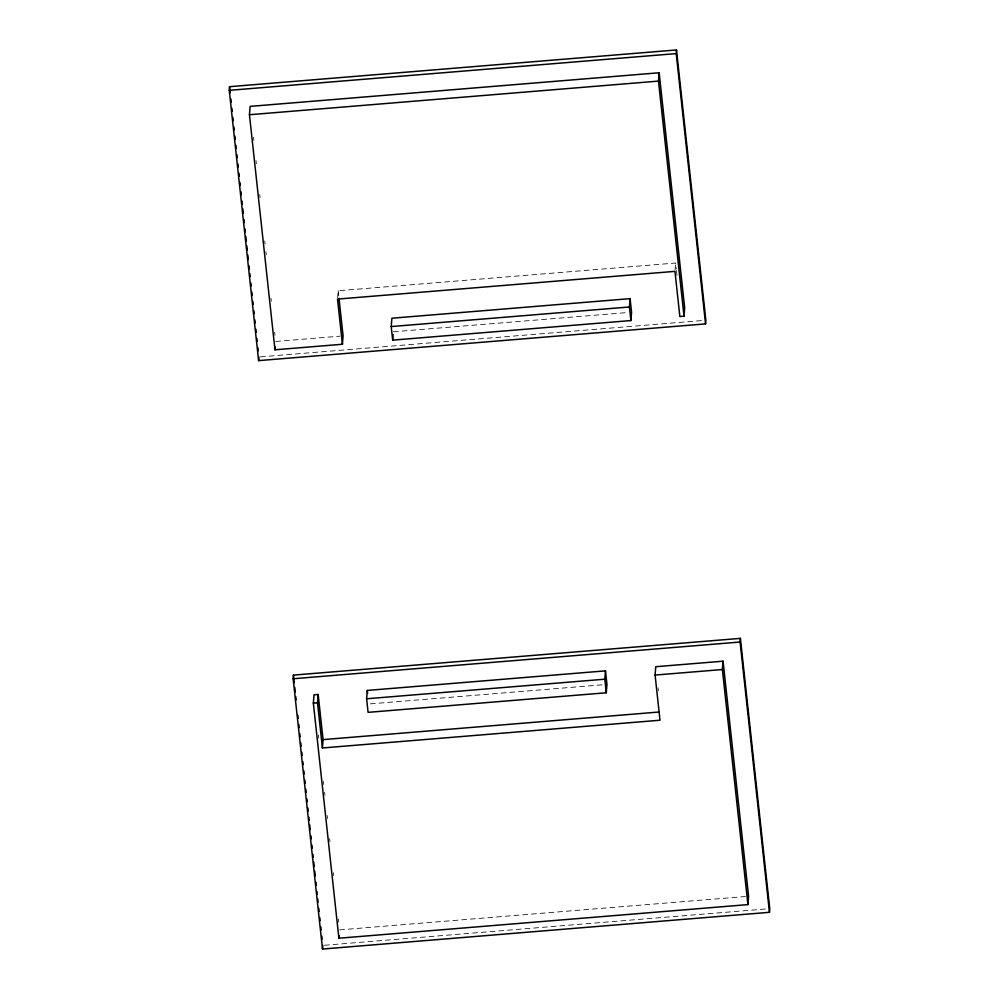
<?xml version="1.0" encoding="UTF-8"?>
<svg xmlns="http://www.w3.org/2000/svg" width="999" height="999" viewBox="0 0 999 999"><rect width="100%" height="100%" fill="white"/><g stroke="black" fill="none" stroke-linecap="round" stroke-linejoin="round"><path stroke-width="0.75" stroke-dasharray="5 3.75" d="M337.625 297.714L338.186 290.759L675.624 263.024L676.286 269.043M675.074 269.98L675.624 263.024M275.649 341.458L340.022 336.163M393.369 331.78L628.471 312.462M260.439 356.855L702.747 320.504M370.304 703.87L606.955 684.427M339.56 929.882L745.466 896.515M324.35 945.266L766.645 908.915M676.448 270.554L677.097 276.573M658.054 687.799L658.378 690.809M338.186 290.759L338.836 296.778M253.484 137.313L253.821 140.409M256.006 160.514L256.343 163.611M259.703 194.543L260.027 197.627M264.735 240.934L265.072 244.031M265.909 251.76L266.246 254.857M270.954 298.152L271.291 301.248M274.65 332.18L274.975 335.277M318.394 735.014L318.731 738.111M323.426 781.418L323.763 784.502M324.613 792.244L324.937 795.329M327.123 815.434L327.46 818.531M329.645 838.636L329.982 841.732M333.341 872.664L333.678 875.748M338.374 919.055L338.711 922.152"/><path stroke-width="1.5" d="M229.246 90.335L229.545 86.688L676.498 49.95L705.856 320.242L705.556 323.888L258.604 360.627L229.246 90.335L676.211 53.596L676.498 49.95M249.45 114.735L250.125 106.381L659.153 72.765L684.677 307.842L684.015 316.183L679.857 316.533L674.962 271.366L337.512 299.101L342.42 344.255L274.975 349.8L249.45 114.735L658.478 81.106L659.153 72.765M258.604 360.627L258.891 356.98M274.975 349.8L275.2 347.028M293.144 678.758L293.444 675.112L740.396 638.373L769.754 908.665L769.455 912.312L322.502 949.05L293.144 678.758L740.109 642.02L740.396 638.373M313.349 703.146L314.023 694.804L318.169 694.467L323.077 739.622L322.402 747.976L659.989 720.229L655.094 675.062L655.756 666.72L723.051 661.188L748.588 896.265L747.914 904.607L338.886 938.223L313.349 703.146L317.507 702.809L318.169 694.467M342.42 344.255L343.094 335.914L338.998 298.289M322.502 949.05L322.789 945.404M338.886 938.223L339.111 935.439M391.221 326.561L391.895 318.219L630.094 298.639L631.568 312.212L630.893 320.554L392.694 340.135L391.221 326.561L629.42 306.98L630.094 298.639M392.694 340.135L393.144 334.565M366.621 698.776L367.282 690.434L605.481 670.853L606.955 684.427L606.293 692.769L368.094 712.349L366.621 698.776L604.82 679.195L605.481 670.853M747.914 904.607L722.377 669.53L723.051 661.188M655.094 675.062L722.377 669.53M323.077 739.622L659.115 712.012M676.211 53.596L705.556 323.888M740.109 642.02L769.455 912.312M658.478 81.106L684.015 316.183M629.42 306.98L630.893 320.554M604.82 679.195L606.293 692.769M367.282 690.434L367.62 693.443M317.507 702.809L322.402 747.976M229.545 86.688L230.207 92.857M230.881 99.038L231.219 102.135M231.893 108.304L232.218 111.401M232.892 117.57L233.229 120.667M233.903 126.848L234.241 129.932M234.902 136.114L235.24 139.198M235.914 145.379L236.251 148.464M236.925 154.645L237.25 157.73M237.924 163.911L238.262 166.995M238.936 173.177L239.273 176.261M239.935 182.442L240.272 185.539M240.946 191.708L241.283 194.805M241.958 200.974L242.282 204.071M242.794 208.704L243.294 213.336M243.968 219.518L244.305 222.602M244.967 228.783L245.304 231.868M245.804 236.501L246.316 241.134M246.815 245.766L247.315 250.399M247.827 255.032L248.326 259.678M249.001 265.846L249.338 268.943M249.837 273.576L250.175 276.661M250.836 282.842L251.174 285.926M251.848 292.108L252.185 295.192M252.859 301.373L253.197 304.458M253.858 310.639L254.196 313.736M254.87 319.905L255.207 323.002M255.869 329.171L256.206 332.267M256.88 338.449L257.218 341.533M257.892 347.714L258.217 350.799M293.444 675.112L294.28 682.829M294.78 687.462L295.292 692.095M295.791 696.728L296.129 699.824M297.802 715.259L298.139 718.356M298.813 724.537L299.151 727.622M299.812 733.803L300.15 736.887M300.824 743.069L301.161 746.153M301.823 752.334L302.16 755.419M302.834 761.6L303.172 764.685M303.846 770.866L304.183 773.95M304.845 780.132L305.182 783.228M305.856 789.397L306.193 792.494M306.855 798.663L307.192 801.76M307.867 807.941L308.204 811.026M308.878 817.207L309.203 820.291M309.715 824.924L310.214 829.557M310.889 835.738L311.226 838.823M311.888 845.004L312.225 848.089M312.899 854.27L313.236 857.367M313.736 862L314.235 866.633M314.747 871.265L315.247 875.898M315.921 882.08L316.258 885.164M316.92 891.345L317.257 894.43M317.769 899.063L318.094 902.147M318.768 908.328L319.106 911.425M319.78 917.594L320.117 920.691M320.779 926.86L321.116 929.957M321.79 936.138L322.128 939.222"/></g></svg>
